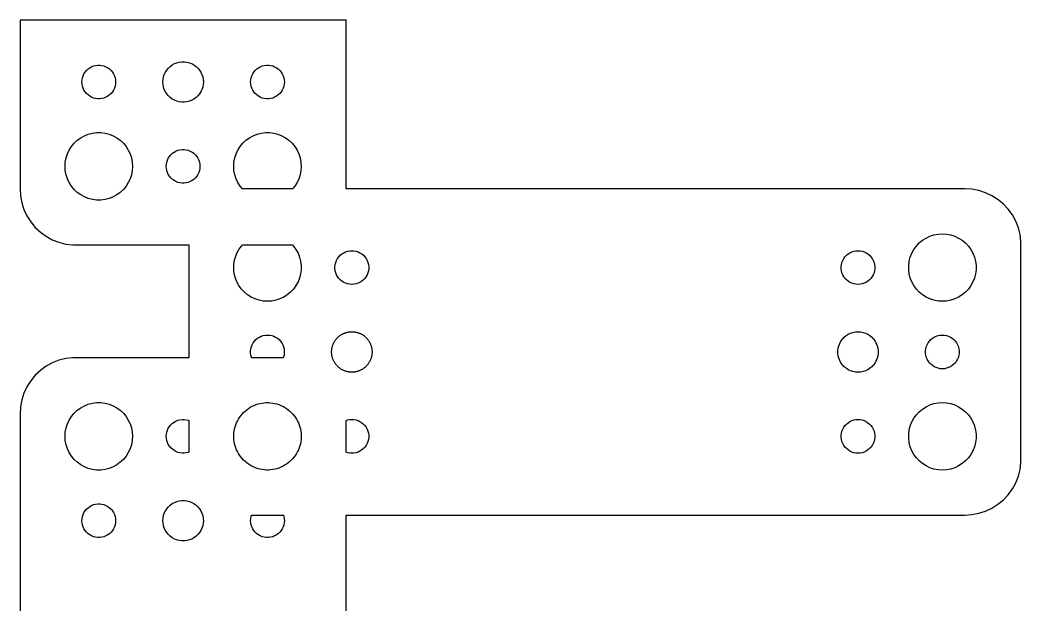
# Model space of a CAD drawing. Header units: metres. Extents: x -14 to 164, y 154 to 342.
# Drawn here: x 75.5 to 164.5, y 220.5 to 272.5 of the extents above; entities that cross this region are included whole.
import ezdxf

# ---------------------------------------------------------------- set-up
doc = ezdxf.new("R2010")
doc.units = ezdxf.units.M

msp = doc.modelspace()

# ---------------------------------------------------------------- linework, layer by layer
for p, q in [((104.5, 272.506), (75.5, 272.506)), ((75.5, 272.506), (75.5, 257.5)), ((104.5, 257.5), (104.5, 272.506)), ((89.4438, 268.712), (89.6627, 268.768)), ((89.6627, 268.768), (89.887, 268.796)), ((89.887, 268.796), (90.113, 268.796)), ((90.113, 268.796), (90.3373, 268.768)), ((90.3373, 268.768), (90.5562, 268.712)), ((81.1855, 267.723), (81.2865, 267.882)), ((81.2865, 267.882), (81.4065, 268.027)), ((81.4065, 268.027), (81.5439, 268.156)), ((81.5439, 268.156), (81.6963, 268.266)), ((81.6963, 268.266), (81.8613, 268.357)), ((81.8613, 268.357), (82.0365, 268.427)), ((82.0365, 268.427), (82.2189, 268.473)), ((82.2189, 268.473), (82.4058, 268.497)), ((82.4058, 268.497), (82.5942, 268.497)), ((82.5942, 268.497), (82.7811, 268.473)), ((82.7811, 268.473), (82.9635, 268.427)), ((82.9635, 268.427), (83.1387, 268.357)), ((83.1387, 268.357), (83.3037, 268.266)), ((83.3037, 268.266), (83.4561, 268.156)), ((83.4561, 268.156), (83.5934, 268.027)), ((83.5934, 268.027), (83.7135, 267.882)), ((83.7135, 267.882), (83.8145, 267.723)), ((88.3264, 267.663), (88.4226, 267.867)), ((88.4226, 267.867), (88.5438, 268.058)), ((88.5438, 268.058), (88.6879, 268.232)), ((88.6879, 268.232), (88.8526, 268.387)), ((88.8526, 268.387), (89.0355, 268.52)), ((89.0355, 268.52), (89.2336, 268.629)), ((89.2336, 268.629), (89.4438, 268.712)), ((90.5562, 268.712), (90.7664, 268.629)), ((90.7664, 268.629), (90.9645, 268.52)), ((90.9645, 268.52), (91.1474, 268.387)), ((91.1474, 268.387), (91.3121, 268.232)), ((91.3121, 268.232), (91.4562, 268.058)), ((91.4562, 268.058), (91.5773, 267.867)), ((91.5773, 267.867), (91.6736, 267.663)), ((96.1855, 267.723), (96.2865, 267.882)), ((96.2865, 267.882), (96.4065, 268.027)), ((96.4065, 268.027), (96.5439, 268.156)), ((96.5439, 268.156), (96.6963, 268.266)), ((96.6963, 268.266), (96.8613, 268.357)), ((96.8613, 268.357), (97.0365, 268.427)), ((97.0365, 268.427), (97.2189, 268.473)), ((97.2189, 268.473), (97.4058, 268.497)), ((97.4058, 268.497), (97.5942, 268.497)), ((97.5942, 268.497), (97.7811, 268.473)), ((97.7811, 268.473), (97.9635, 268.427)), ((97.9635, 268.427), (98.1387, 268.357)), ((98.1387, 268.357), (98.3037, 268.266)), ((98.3037, 268.266), (98.4561, 268.156)), ((98.4561, 268.156), (98.5934, 268.027)), ((98.5934, 268.027), (98.7135, 267.882)), ((98.7135, 267.882), (98.8145, 267.723)), ((81, 267), (81.0118, 267.188)), ((81.0118, 266.812), (81, 267)), ((81.0118, 267.188), (81.0471, 267.373)), ((81.0471, 267.373), (81.1053, 267.552)), ((81.1053, 267.552), (81.1855, 267.723)), ((83.8145, 267.723), (83.8947, 267.552)), ((83.8947, 267.552), (83.9529, 267.373)), ((83.9529, 267.373), (83.9882, 267.188)), ((83.9882, 267.188), (84, 267)), ((84, 267), (83.9882, 266.812)), ((88.2, 267), (88.2142, 267.226)), ((88.2142, 266.774), (88.2, 267)), ((88.2142, 267.226), (88.2565, 267.448)), ((88.2565, 267.448), (88.3264, 267.663)), ((91.6736, 267.663), (91.7434, 267.448)), ((91.7434, 267.448), (91.7858, 267.226)), ((91.7858, 267.226), (91.8, 267)), ((91.8, 267), (91.7858, 266.774)), ((96, 267), (96.0118, 267.188)), ((96.0118, 266.812), (96, 267)), ((96.0118, 267.188), (96.0471, 267.373)), ((96.0471, 267.373), (96.1053, 267.552)), ((96.1053, 267.552), (96.1855, 267.723)), ((98.8145, 267.723), (98.8947, 267.552)), ((98.8947, 267.552), (98.9529, 267.373)), ((98.9529, 267.373), (98.9882, 267.188)), ((98.9882, 267.188), (99, 267)), ((99, 267), (98.9882, 266.812)), ((81.0471, 266.627), (81.0118, 266.812)), ((81.1053, 266.448), (81.0471, 266.627)), ((81.1855, 266.277), (81.1053, 266.448)), ((81.2865, 266.118), (81.1855, 266.277)), ((81.4065, 265.973), (81.2865, 266.118)), ((83.7135, 266.118), (83.5934, 265.973)), ((83.8145, 266.277), (83.7135, 266.118)), ((83.8947, 266.448), (83.8145, 266.277)), ((83.9529, 266.627), (83.8947, 266.448)), ((83.9882, 266.812), (83.9529, 266.627)), ((88.2565, 266.552), (88.2142, 266.774)), ((88.3264, 266.337), (88.2565, 266.552)), ((88.4226, 266.133), (88.3264, 266.337)), ((88.5438, 265.942), (88.4226, 266.133)), ((91.5773, 266.133), (91.4562, 265.942)), ((91.6736, 266.337), (91.5773, 266.133)), ((91.7434, 266.552), (91.6736, 266.337)), ((91.7858, 266.774), (91.7434, 266.552)), ((96.0471, 266.627), (96.0118, 266.812)), ((96.1053, 266.448), (96.0471, 266.627)), ((96.1855, 266.277), (96.1053, 266.448)), ((96.2865, 266.118), (96.1855, 266.277)), ((96.4065, 265.973), (96.2865, 266.118)), ((98.7135, 266.118), (98.5934, 265.973)), ((98.8145, 266.277), (98.7135, 266.118)), ((98.8947, 266.448), (98.8145, 266.277)), ((98.9529, 266.627), (98.8947, 266.448)), ((98.9882, 266.812), (98.9529, 266.627)), ((81.5439, 265.844), (81.4065, 265.973)), ((81.6963, 265.734), (81.5439, 265.844)), ((81.8613, 265.643), (81.6963, 265.734)), ((82.0365, 265.573), (81.8613, 265.643)), ((82.2189, 265.527), (82.0365, 265.573)), ((82.4058, 265.503), (82.2189, 265.527)), ((82.5942, 265.503), (82.4058, 265.503)), ((82.7811, 265.527), (82.5942, 265.503)), ((82.9635, 265.573), (82.7811, 265.527)), ((83.1387, 265.643), (82.9635, 265.573)), ((83.3037, 265.734), (83.1387, 265.643)), ((83.4561, 265.844), (83.3037, 265.734)), ((83.5934, 265.973), (83.4561, 265.844)), ((88.6879, 265.768), (88.5438, 265.942)), ((88.8526, 265.613), (88.6879, 265.768)), ((89.0355, 265.48), (88.8526, 265.613)), ((89.2336, 265.371), (89.0355, 265.48)), ((89.4438, 265.288), (89.2336, 265.371)), ((89.6627, 265.232), (89.4438, 265.288)), ((89.887, 265.204), (89.6627, 265.232)), ((90.113, 265.204), (89.887, 265.204)), ((90.3373, 265.232), (90.113, 265.204)), ((90.5562, 265.288), (90.3373, 265.232)), ((90.7664, 265.371), (90.5562, 265.288)), ((90.9645, 265.48), (90.7664, 265.371)), ((91.1474, 265.613), (90.9645, 265.48)), ((91.3121, 265.768), (91.1474, 265.613)), ((91.4562, 265.942), (91.3121, 265.768)), ((96.5439, 265.844), (96.4065, 265.973)), ((96.6963, 265.734), (96.5439, 265.844)), ((96.8613, 265.643), (96.6963, 265.734)), ((97.0365, 265.573), (96.8613, 265.643)), ((97.2189, 265.527), (97.0365, 265.573)), ((97.4058, 265.503), (97.2189, 265.527)), ((97.5942, 265.503), (97.4058, 265.503)), ((97.7811, 265.527), (97.5942, 265.503)), ((97.9635, 265.573), (97.7811, 265.527)), ((98.1387, 265.643), (97.9635, 265.573)), ((98.3037, 265.734), (98.1387, 265.643)), ((98.4561, 265.844), (98.3037, 265.734)), ((98.5934, 265.973), (98.4561, 265.844)), ((80.3131, 261.554), (80.5877, 261.812)), ((80.5877, 261.812), (80.8925, 262.033)), ((80.8925, 262.033), (81.2227, 262.214)), ((81.2227, 262.214), (81.573, 262.353)), ((81.573, 262.353), (81.9379, 262.447)), ((81.9379, 262.447), (82.3116, 262.494)), ((82.3116, 262.494), (82.6884, 262.494)), ((82.6884, 262.494), (83.0621, 262.447)), ((83.0621, 262.447), (83.427, 262.353)), ((83.427, 262.353), (83.7773, 262.214)), ((83.7773, 262.214), (84.1075, 262.033)), ((84.1075, 262.033), (84.4123, 261.812)), ((84.4123, 261.812), (84.6869, 261.554)), ((95.3131, 261.554), (95.5877, 261.812)), ((95.5877, 261.812), (95.8925, 262.033)), ((95.8925, 262.033), (96.2227, 262.214)), ((96.2227, 262.214), (96.573, 262.353)), ((96.573, 262.353), (96.9379, 262.447)), ((96.9379, 262.447), (97.3116, 262.494)), ((97.3116, 262.494), (97.6884, 262.494)), ((97.6884, 262.494), (98.0621, 262.447)), ((98.0621, 262.447), (98.427, 262.353)), ((98.427, 262.353), (98.7773, 262.214)), ((98.7773, 262.214), (99.1075, 262.033)), ((99.1075, 262.033), (99.4123, 261.812)), ((99.4123, 261.812), (99.6869, 261.554)), ((79.7107, 260.604), (79.8711, 260.945)), ((79.8711, 260.945), (80.073, 261.263)), ((80.073, 261.263), (80.3131, 261.554)), ((84.6869, 261.554), (84.927, 261.263)), ((84.927, 261.263), (85.1289, 260.945)), ((85.1289, 260.945), (85.2893, 260.604)), ((89.0439, 260.656), (89.1963, 260.766)), ((89.1963, 260.766), (89.3613, 260.857)), ((89.3613, 260.857), (89.5365, 260.927)), ((89.5365, 260.927), (89.7189, 260.973)), ((89.7189, 260.973), (89.9058, 260.997)), ((89.9058, 260.997), (90.0942, 260.997)), ((90.0942, 260.997), (90.2811, 260.973)), ((90.2811, 260.973), (90.4635, 260.927)), ((90.4635, 260.927), (90.6387, 260.857)), ((90.6387, 260.857), (90.8037, 260.766)), ((90.8037, 260.766), (90.9561, 260.656)), ((94.7107, 260.604), (94.8711, 260.945)), ((94.8711, 260.945), (95.073, 261.263)), ((95.073, 261.263), (95.3131, 261.554)), ((99.6869, 261.554), (99.927, 261.263)), ((99.927, 261.263), (100.129, 260.945)), ((100.129, 260.945), (100.289, 260.604)), ((79.5, 259.5), (79.5237, 259.876)), ((79.5237, 259.876), (79.5943, 260.246)), ((79.5943, 260.246), (79.7107, 260.604)), ((85.2893, 260.604), (85.4057, 260.246)), ((85.4057, 260.246), (85.4763, 259.876)), ((85.4763, 259.876), (85.5, 259.5)), ((88.5118, 259.688), (88.5471, 259.873)), ((88.5471, 259.873), (88.6053, 260.052)), ((88.6053, 260.052), (88.6855, 260.223)), ((88.6855, 260.223), (88.7865, 260.382)), ((88.7865, 260.382), (88.9065, 260.527)), ((88.9065, 260.527), (89.0439, 260.656)), ((90.9561, 260.656), (91.0934, 260.527)), ((91.0934, 260.527), (91.2135, 260.382)), ((91.2135, 260.382), (91.3145, 260.223)), ((91.3145, 260.223), (91.3947, 260.052)), ((91.3947, 260.052), (91.4529, 259.873)), ((91.4529, 259.873), (91.4882, 259.688)), ((94.5, 259.5), (94.5237, 259.876)), ((94.5237, 259.876), (94.5943, 260.246)), ((94.5943, 260.246), (94.7107, 260.604)), ((100.289, 260.604), (100.406, 260.246)), ((100.406, 260.246), (100.476, 259.876)), ((100.476, 259.876), (100.5, 259.5)), ((79.5237, 259.124), (79.5, 259.5)), ((79.5943, 258.754), (79.5237, 259.124)), ((85.4763, 259.124), (85.4057, 258.754)), ((85.5, 259.5), (85.4763, 259.124)), ((88.5, 259.5), (88.5118, 259.688)), ((88.5118, 259.312), (88.5, 259.5)), ((88.5471, 259.127), (88.5118, 259.312)), ((88.6053, 258.948), (88.5471, 259.127)), ((91.4529, 259.127), (91.3947, 258.948)), ((91.4882, 259.312), (91.4529, 259.127)), ((91.4882, 259.688), (91.5, 259.5)), ((91.5, 259.5), (91.4882, 259.312)), ((94.5237, 259.124), (94.5, 259.5)), ((94.5943, 258.754), (94.5237, 259.124)), ((100.476, 259.124), (100.406, 258.754)), ((100.5, 259.5), (100.476, 259.124)), ((79.7107, 258.396), (79.5943, 258.754)), ((79.8711, 258.055), (79.7107, 258.396)), ((85.2893, 258.396), (85.1289, 258.055)), ((85.4057, 258.754), (85.2893, 258.396)), ((88.6855, 258.777), (88.6053, 258.948)), ((88.7865, 258.618), (88.6855, 258.777)), ((88.9065, 258.473), (88.7865, 258.618)), ((89.0439, 258.344), (88.9065, 258.473)), ((89.1963, 258.234), (89.0439, 258.344)), ((89.3613, 258.143), (89.1963, 258.234)), ((89.5365, 258.073), (89.3613, 258.143)), ((89.7189, 258.027), (89.5365, 258.073)), ((90.4635, 258.073), (90.2811, 258.027)), ((90.6387, 258.143), (90.4635, 258.073)), ((90.8037, 258.234), (90.6387, 258.143)), ((90.9561, 258.344), (90.8037, 258.234)), ((91.0934, 258.473), (90.9561, 258.344)), ((91.2135, 258.618), (91.0934, 258.473)), ((91.3145, 258.777), (91.2135, 258.618)), ((91.3947, 258.948), (91.3145, 258.777)), ((94.7107, 258.396), (94.5943, 258.754)), ((94.8711, 258.055), (94.7107, 258.396)), ((100.289, 258.396), (100.129, 258.055)), ((100.406, 258.754), (100.289, 258.396)), ((75.5, 257.5), (75.5394, 256.873)), ((80.073, 257.737), (79.8711, 258.055)), ((80.3131, 257.446), (80.073, 257.737)), ((80.5877, 257.188), (80.3131, 257.446)), ((80.8925, 256.967), (80.5877, 257.188)), ((84.4123, 257.188), (84.1075, 256.967)), ((84.6869, 257.446), (84.4123, 257.188)), ((84.927, 257.737), (84.6869, 257.446)), ((85.1289, 258.055), (84.927, 257.737)), ((89.9058, 258.003), (89.7189, 258.027)), ((90.0942, 258.003), (89.9058, 258.003)), ((90.2811, 258.027), (90.0942, 258.003)), ((95.073, 257.737), (94.8711, 258.055)), ((95.2802, 257.486), (95.073, 257.737)), ((95.5, 257.5), (95.2802, 257.486)), ((99.7313, 257.5), (95.5, 257.5)), ((99.927, 257.737), (99.7313, 257.5)), ((100.129, 258.055), (99.927, 257.737)), ((159.5, 257.5), (104.5, 257.5)), ((160.127, 257.461), (159.5, 257.5)), ((160.743, 257.343), (160.127, 257.461)), ((161.341, 257.149), (160.743, 257.343)), ((75.5394, 256.873), (75.6571, 256.257)), ((81.2227, 256.786), (80.8925, 256.967)), ((81.573, 256.647), (81.2227, 256.786)), ((81.9379, 256.553), (81.573, 256.647)), ((82.3116, 256.506), (81.9379, 256.553)), ((82.6884, 256.506), (82.3116, 256.506)), ((83.0621, 256.553), (82.6884, 256.506)), ((83.427, 256.647), (83.0621, 256.553)), ((83.7773, 256.786), (83.427, 256.647)), ((84.1075, 256.967), (83.7773, 256.786)), ((161.909, 256.882), (161.341, 257.149)), ((162.439, 256.545), (161.909, 256.882)), ((162.923, 256.145), (162.439, 256.545)), ((75.6571, 256.257), (75.8511, 255.659)), ((75.8511, 255.659), (76.1185, 255.091)), ((163.353, 255.687), (162.923, 256.145)), ((163.722, 255.179), (163.353, 255.687)), ((76.1185, 255.091), (76.4549, 254.561)), ((76.4549, 254.561), (76.8551, 254.077)), ((164.024, 254.629), (163.722, 255.179)), ((164.255, 254.045), (164.024, 254.629)), ((76.8551, 254.077), (77.3129, 253.647)), ((77.3129, 253.647), (77.8209, 253.278)), ((164.411, 253.437), (164.255, 254.045)), ((77.8209, 253.278), (78.3711, 252.976)), ((78.3711, 252.976), (78.9549, 252.745)), ((78.9549, 252.745), (79.5631, 252.589)), ((155.446, 252.687), (155.737, 252.927)), ((155.737, 252.927), (156.055, 253.129)), ((156.055, 253.129), (156.396, 253.289)), ((156.396, 253.289), (156.754, 253.406)), ((156.754, 253.406), (157.124, 253.476)), ((157.124, 253.476), (157.5, 253.5)), ((157.5, 253.5), (157.876, 253.476)), ((157.876, 253.476), (158.246, 253.406)), ((158.246, 253.406), (158.604, 253.289)), ((158.604, 253.289), (158.945, 253.129)), ((158.945, 253.129), (159.263, 252.927)), ((159.263, 252.927), (159.554, 252.687)), ((164.49, 252.814), (164.411, 253.437)), ((164.49, 233.186), (164.49, 252.814)), ((79.5631, 252.589), (80.1861, 252.51)), ((80.1861, 252.51), (90.5099, 252.51)), ((90.5099, 252.51), (90.5099, 242.49)), ((94.7855, 251.777), (94.967, 252.107)), ((94.967, 252.107), (95.1885, 252.412)), ((95.1885, 252.412), (95.2801, 252.51)), ((95.2801, 252.51), (99.7199, 252.51)), ((99.7199, 252.51), (99.8115, 252.412)), ((99.8115, 252.412), (100.033, 252.107)), ((100.033, 252.107), (100.214, 251.777)), ((104.277, 251.814), (104.448, 251.895)), ((104.448, 251.895), (104.627, 251.953)), ((104.627, 251.953), (104.812, 251.988)), ((104.812, 251.988), (105, 252)), ((105, 252), (105.188, 251.988)), ((105.188, 251.988), (105.373, 251.953)), ((105.373, 251.953), (105.552, 251.895)), ((105.552, 251.895), (105.723, 251.814)), ((149.277, 251.814), (149.448, 251.895)), ((149.448, 251.895), (149.627, 251.953)), ((149.627, 251.953), (149.812, 251.988)), ((149.812, 251.988), (150, 252)), ((150, 252), (150.188, 251.988)), ((150.188, 251.988), (150.373, 251.953)), ((150.373, 251.953), (150.552, 251.895)), ((150.552, 251.895), (150.723, 251.814)), ((154.786, 251.777), (154.967, 252.107)), ((154.967, 252.107), (155.188, 252.412)), ((155.188, 252.412), (155.446, 252.687)), ((159.554, 252.687), (159.812, 252.412)), ((159.812, 252.412), (160.033, 252.107)), ((160.033, 252.107), (160.214, 251.777)), ((94.5059, 250.688), (94.5531, 251.062)), ((94.5531, 251.062), (94.6468, 251.427)), ((94.6468, 251.427), (94.7855, 251.777)), ((100.214, 251.777), (100.353, 251.427)), ((100.353, 251.427), (100.447, 251.062)), ((100.447, 251.062), (100.494, 250.688)), ((103.527, 250.781), (103.573, 250.964)), ((103.573, 250.964), (103.643, 251.139)), ((103.643, 251.139), (103.734, 251.304)), ((103.734, 251.304), (103.844, 251.456)), ((103.844, 251.456), (103.973, 251.593)), ((103.973, 251.593), (104.118, 251.714)), ((104.118, 251.714), (104.277, 251.814)), ((105.723, 251.814), (105.882, 251.714)), ((105.882, 251.714), (106.027, 251.593)), ((106.027, 251.593), (106.156, 251.456)), ((106.156, 251.456), (106.266, 251.304)), ((106.266, 251.304), (106.357, 251.139)), ((106.357, 251.139), (106.427, 250.964)), ((106.427, 250.964), (106.473, 250.781)), ((148.527, 250.781), (148.573, 250.964)), ((148.573, 250.964), (148.643, 251.139)), ((148.643, 251.139), (148.734, 251.304)), ((148.734, 251.304), (148.844, 251.456)), ((148.844, 251.456), (148.973, 251.593)), ((148.973, 251.593), (149.118, 251.714)), ((149.118, 251.714), (149.277, 251.814)), ((150.723, 251.814), (150.882, 251.714)), ((150.882, 251.714), (151.027, 251.593)), ((151.027, 251.593), (151.156, 251.456)), ((151.156, 251.456), (151.266, 251.304)), ((151.266, 251.304), (151.357, 251.139)), ((151.357, 251.139), (151.427, 250.964)), ((151.427, 250.964), (151.473, 250.781)), ((154.506, 250.688), (154.553, 251.062)), ((154.553, 251.062), (154.647, 251.427)), ((154.647, 251.427), (154.786, 251.777)), ((160.214, 251.777), (160.353, 251.427)), ((160.353, 251.427), (160.447, 251.062)), ((160.447, 251.062), (160.494, 250.688)), ((94.5059, 250.312), (94.5059, 250.688)), ((94.5531, 249.938), (94.5059, 250.312)), ((100.494, 250.312), (100.447, 249.938)), ((100.494, 250.688), (100.494, 250.312)), ((103.503, 250.594), (103.527, 250.781)), ((103.503, 250.406), (103.503, 250.594)), ((103.527, 250.219), (103.503, 250.406)), ((103.573, 250.036), (103.527, 250.219)), ((106.473, 250.219), (106.427, 250.036)), ((106.473, 250.781), (106.497, 250.594)), ((106.497, 250.406), (106.473, 250.219)), ((106.497, 250.594), (106.497, 250.406)), ((148.503, 250.594), (148.527, 250.781)), ((148.503, 250.406), (148.503, 250.594)), ((148.527, 250.219), (148.503, 250.406)), ((148.573, 250.036), (148.527, 250.219)), ((151.473, 250.219), (151.427, 250.036)), ((151.473, 250.781), (151.497, 250.594)), ((151.497, 250.406), (151.473, 250.219)), ((151.497, 250.594), (151.497, 250.406)), ((154.506, 250.312), (154.506, 250.688)), ((154.553, 249.938), (154.506, 250.312)), ((160.494, 250.312), (160.447, 249.938)), ((160.494, 250.688), (160.494, 250.312)), ((94.6468, 249.573), (94.5531, 249.938)), ((94.7855, 249.223), (94.6468, 249.573)), ((94.967, 248.893), (94.7855, 249.223)), ((100.214, 249.223), (100.033, 248.893)), ((100.353, 249.573), (100.214, 249.223)), ((100.447, 249.938), (100.353, 249.573)), ((103.643, 249.861), (103.573, 250.036)), ((103.734, 249.696), (103.643, 249.861)), ((103.844, 249.544), (103.734, 249.696)), ((103.973, 249.407), (103.844, 249.544)), ((104.118, 249.286), (103.973, 249.407)), ((104.277, 249.186), (104.118, 249.286)), ((104.448, 249.105), (104.277, 249.186)), ((105.723, 249.186), (105.552, 249.105)), ((105.882, 249.286), (105.723, 249.186)), ((106.027, 249.407), (105.882, 249.286)), ((106.156, 249.544), (106.027, 249.407)), ((106.266, 249.696), (106.156, 249.544)), ((106.357, 249.861), (106.266, 249.696)), ((106.427, 250.036), (106.357, 249.861)), ((148.643, 249.861), (148.573, 250.036)), ((148.734, 249.696), (148.643, 249.861)), ((148.844, 249.544), (148.734, 249.696)), ((148.973, 249.407), (148.844, 249.544)), ((149.118, 249.286), (148.973, 249.407)), ((149.277, 249.186), (149.118, 249.286)), ((149.448, 249.105), (149.277, 249.186)), ((150.723, 249.186), (150.552, 249.105)), ((150.882, 249.286), (150.723, 249.186)), ((151.027, 249.407), (150.882, 249.286)), ((151.156, 249.544), (151.027, 249.407)), ((151.266, 249.696), (151.156, 249.544)), ((151.357, 249.861), (151.266, 249.696)), ((151.427, 250.036), (151.357, 249.861)), ((154.647, 249.573), (154.553, 249.938)), ((154.786, 249.223), (154.647, 249.573)), ((154.967, 248.893), (154.786, 249.223)), ((160.214, 249.223), (160.033, 248.893)), ((160.353, 249.573), (160.214, 249.223)), ((160.447, 249.938), (160.353, 249.573)), ((95.1885, 248.588), (94.967, 248.893)), ((95.4464, 248.313), (95.1885, 248.588)), ((95.7366, 248.073), (95.4464, 248.313)), ((99.5536, 248.313), (99.2634, 248.073)), ((99.8115, 248.588), (99.5536, 248.313)), ((100.033, 248.893), (99.8115, 248.588)), ((104.627, 249.047), (104.448, 249.105)), ((104.812, 249.012), (104.627, 249.047)), ((105, 249), (104.812, 249.012)), ((105.188, 249.012), (105, 249)), ((105.373, 249.047), (105.188, 249.012)), ((105.552, 249.105), (105.373, 249.047)), ((149.627, 249.047), (149.448, 249.105)), ((149.812, 249.012), (149.627, 249.047)), ((150, 249), (149.812, 249.012)), ((150.188, 249.012), (150, 249)), ((150.373, 249.047), (150.188, 249.012)), ((150.552, 249.105), (150.373, 249.047)), ((155.188, 248.588), (154.967, 248.893)), ((155.446, 248.313), (155.188, 248.588)), ((155.737, 248.073), (155.446, 248.313)), ((159.554, 248.313), (159.263, 248.073)), ((159.812, 248.588), (159.554, 248.313)), ((160.033, 248.893), (159.812, 248.588)), ((96.0547, 247.871), (95.7366, 248.073)), ((96.3956, 247.711), (96.0547, 247.871)), ((96.7539, 247.594), (96.3956, 247.711)), ((97.124, 247.524), (96.7539, 247.594)), ((97.5, 247.5), (97.124, 247.524)), ((97.876, 247.524), (97.5, 247.5)), ((98.2461, 247.594), (97.876, 247.524)), ((98.6044, 247.711), (98.2461, 247.594)), ((98.9453, 247.871), (98.6044, 247.711)), ((99.2634, 248.073), (98.9453, 247.871)), ((156.055, 247.871), (155.737, 248.073)), ((156.396, 247.711), (156.055, 247.871)), ((156.754, 247.594), (156.396, 247.711)), ((157.124, 247.524), (156.754, 247.594)), ((157.5, 247.5), (157.124, 247.524)), ((157.876, 247.524), (157.5, 247.5)), ((158.246, 247.594), (157.876, 247.524)), ((158.604, 247.711), (158.246, 247.594)), ((158.945, 247.871), (158.604, 247.711)), ((159.263, 248.073), (158.945, 247.871)), ((104.444, 244.712), (104.499, 244.726)), ((104.499, 244.726), (104.552, 244.743)), ((104.552, 244.743), (104.608, 244.754)), ((104.608, 244.754), (104.663, 244.768)), ((104.663, 244.768), (104.719, 244.775)), ((104.719, 244.775), (104.774, 244.786)), ((104.774, 244.786), (104.831, 244.789)), ((104.831, 244.789), (104.887, 244.796)), ((104.887, 244.796), (104.944, 244.796)), ((104.944, 244.796), (105, 244.8)), ((105, 244.8), (105.056, 244.796)), ((105.056, 244.796), (105.113, 244.796)), ((105.113, 244.796), (105.169, 244.789)), ((105.169, 244.789), (105.226, 244.786)), ((105.226, 244.786), (105.281, 244.775)), ((105.281, 244.775), (105.337, 244.768)), ((105.337, 244.768), (105.392, 244.754)), ((105.392, 244.754), (105.448, 244.743)), ((105.448, 244.743), (105.501, 244.726)), ((105.501, 244.726), (105.556, 244.712)), ((149.337, 244.674), (149.552, 244.743)), ((149.552, 244.743), (149.774, 244.786)), ((149.774, 244.786), (150, 244.8)), ((150, 244.8), (150.226, 244.786)), ((150.226, 244.786), (150.448, 244.743)), ((150.448, 244.743), (150.663, 244.674)), ((96.2335, 243.804), (96.3442, 243.956)), ((96.3442, 243.956), (96.4732, 244.093)), ((96.4732, 244.093), (96.6183, 244.214)), ((96.6183, 244.214), (96.7774, 244.314)), ((96.7774, 244.314), (96.9478, 244.395)), ((96.9478, 244.395), (97.127, 244.453)), ((97.127, 244.453), (97.312, 244.488)), ((97.312, 244.488), (97.5, 244.5)), ((97.5, 244.5), (97.688, 244.488)), ((97.688, 244.488), (97.873, 244.453)), ((97.873, 244.453), (98.0522, 244.395)), ((98.0522, 244.395), (98.2226, 244.314)), ((98.2226, 244.314), (98.3817, 244.214)), ((98.3817, 244.214), (98.5268, 244.093)), ((98.5268, 244.093), (98.6558, 243.956)), ((98.6558, 243.956), (98.7665, 243.804)), ((103.399, 243.816), (103.423, 243.867)), ((103.423, 243.867), (103.453, 243.915)), ((103.453, 243.915), (103.48, 243.964)), ((103.48, 243.964), (103.513, 244.01)), ((103.513, 244.01), (103.544, 244.058)), ((103.544, 244.058), (103.58, 244.102)), ((103.58, 244.102), (103.613, 244.147)), ((103.613, 244.147), (103.652, 244.189)), ((103.652, 244.189), (103.688, 244.232)), ((103.688, 244.232), (103.729, 244.271)), ((103.729, 244.271), (103.768, 244.312)), ((103.768, 244.312), (103.811, 244.348)), ((103.811, 244.348), (103.853, 244.387)), ((103.853, 244.387), (103.898, 244.42)), ((103.898, 244.42), (103.942, 244.456)), ((103.942, 244.456), (103.99, 244.487)), ((103.99, 244.487), (104.036, 244.52)), ((104.036, 244.52), (104.085, 244.547)), ((104.085, 244.547), (104.133, 244.577)), ((104.133, 244.577), (104.184, 244.601)), ((104.184, 244.601), (104.234, 244.629)), ((104.234, 244.629), (104.286, 244.65)), ((104.286, 244.65), (104.337, 244.674)), ((104.337, 244.674), (104.391, 244.691)), ((104.391, 244.691), (104.444, 244.712)), ((105.556, 244.712), (105.609, 244.691)), ((105.609, 244.691), (105.663, 244.674)), ((105.663, 244.674), (105.714, 244.65)), ((105.714, 244.65), (105.766, 244.629)), ((105.766, 244.629), (105.816, 244.601)), ((105.816, 244.601), (105.867, 244.577)), ((105.867, 244.577), (105.915, 244.547)), ((105.915, 244.547), (105.964, 244.52)), ((105.964, 244.52), (106.01, 244.487)), ((106.01, 244.487), (106.058, 244.456)), ((106.058, 244.456), (106.102, 244.42)), ((106.102, 244.42), (106.147, 244.387)), ((106.147, 244.387), (106.189, 244.348)), ((106.189, 244.348), (106.232, 244.312)), ((106.232, 244.312), (106.271, 244.271)), ((106.271, 244.271), (106.312, 244.232)), ((106.312, 244.232), (106.348, 244.189)), ((106.348, 244.189), (106.387, 244.147)), ((106.387, 244.147), (106.42, 244.102)), ((106.42, 244.102), (106.456, 244.058)), ((106.456, 244.058), (106.487, 244.01)), ((106.487, 244.01), (106.52, 243.964)), ((106.52, 243.964), (106.547, 243.915)), ((106.547, 243.915), (106.577, 243.867)), ((106.577, 243.867), (106.601, 243.816)), ((148.371, 243.766), (148.48, 243.964)), ((148.48, 243.964), (148.613, 244.147)), ((148.613, 244.147), (148.768, 244.312)), ((148.768, 244.312), (148.942, 244.456)), ((148.942, 244.456), (149.133, 244.577)), ((149.133, 244.577), (149.337, 244.674)), ((150.663, 244.674), (150.867, 244.577)), ((150.867, 244.577), (151.058, 244.456)), ((151.058, 244.456), (151.232, 244.312)), ((151.232, 244.312), (151.387, 244.147)), ((151.387, 244.147), (151.52, 243.964)), ((151.52, 243.964), (151.629, 243.766)), ((156.234, 243.804), (156.344, 243.956)), ((156.344, 243.956), (156.473, 244.093)), ((156.473, 244.093), (156.618, 244.214)), ((156.618, 244.214), (156.777, 244.314)), ((156.777, 244.314), (156.948, 244.395)), ((156.948, 244.395), (157.127, 244.453)), ((157.127, 244.453), (157.312, 244.488)), ((157.312, 244.488), (157.5, 244.5)), ((157.5, 244.5), (157.688, 244.488)), ((157.688, 244.488), (157.873, 244.453)), ((157.873, 244.453), (158.052, 244.395)), ((158.052, 244.395), (158.223, 244.314)), ((158.223, 244.314), (158.382, 244.214)), ((158.382, 244.214), (158.527, 244.093)), ((158.527, 244.093), (158.656, 243.956)), ((158.656, 243.956), (158.766, 243.804)), ((96.003, 243.094), (96.0266, 243.281)), ((96.003, 242.906), (96.003, 243.094)), ((96.0266, 243.281), (96.0734, 243.464)), ((96.0734, 243.464), (96.1428, 243.639)), ((96.1428, 243.639), (96.2335, 243.804)), ((98.7665, 243.804), (98.8572, 243.639)), ((98.8572, 243.639), (98.9266, 243.464)), ((98.9266, 243.464), (98.9734, 243.281)), ((98.9734, 243.281), (98.997, 243.094)), ((98.997, 243.094), (98.997, 242.906)), ((103.2, 243), (103.204, 243.056)), ((103.204, 242.944), (103.2, 243)), ((103.204, 243.113), (103.211, 243.169)), ((103.204, 243.056), (103.204, 243.113)), ((103.204, 242.887), (103.204, 242.944)), ((103.211, 243.169), (103.214, 243.226)), ((103.214, 243.226), (103.225, 243.281)), ((103.225, 243.281), (103.232, 243.337)), ((103.232, 243.337), (103.246, 243.392)), ((103.246, 243.392), (103.257, 243.448)), ((103.257, 243.448), (103.274, 243.501)), ((103.274, 243.501), (103.288, 243.556)), ((103.288, 243.556), (103.309, 243.609)), ((103.309, 243.609), (103.326, 243.663)), ((103.326, 243.663), (103.35, 243.714)), ((103.35, 243.714), (103.371, 243.766)), ((103.371, 243.766), (103.399, 243.816)), ((106.601, 243.816), (106.629, 243.766)), ((106.629, 243.766), (106.65, 243.714)), ((106.65, 243.714), (106.674, 243.663)), ((106.674, 243.663), (106.691, 243.609)), ((106.691, 243.609), (106.712, 243.556)), ((106.712, 243.556), (106.726, 243.501)), ((106.726, 243.501), (106.743, 243.448)), ((106.743, 243.448), (106.754, 243.392)), ((106.754, 243.392), (106.768, 243.337)), ((106.768, 243.337), (106.775, 243.281)), ((106.775, 243.281), (106.786, 243.226)), ((106.786, 243.226), (106.789, 243.169)), ((106.789, 243.169), (106.796, 243.113)), ((106.796, 243.113), (106.796, 243.056)), ((106.796, 243.056), (106.8, 243)), ((106.8, 243), (106.796, 242.944)), ((106.796, 242.944), (106.796, 242.887)), ((148.204, 243.113), (148.232, 243.337)), ((148.204, 242.887), (148.204, 243.113)), ((148.232, 243.337), (148.288, 243.556)), ((148.288, 243.556), (148.371, 243.766)), ((151.629, 243.766), (151.712, 243.556)), ((151.712, 243.556), (151.768, 243.337)), ((151.768, 243.337), (151.796, 243.113)), ((151.796, 243.113), (151.796, 242.887)), ((156.003, 243.094), (156.027, 243.281)), ((156.003, 242.906), (156.003, 243.094)), ((156.027, 243.281), (156.073, 243.464)), ((156.073, 243.464), (156.143, 243.639)), ((156.143, 243.639), (156.234, 243.804)), ((158.766, 243.804), (158.857, 243.639)), ((158.857, 243.639), (158.927, 243.464)), ((158.927, 243.464), (158.973, 243.281)), ((158.973, 243.281), (158.997, 243.094)), ((158.997, 243.094), (158.997, 242.906)), ((78.9549, 242.255), (78.3711, 242.024)), ((79.5631, 242.411), (78.9549, 242.255)), ((80.1861, 242.49), (79.5631, 242.411)), ((90.5099, 242.49), (80.1861, 242.49)), ((96.0266, 242.719), (96.003, 242.906)), ((96.0734, 242.536), (96.0266, 242.719)), ((96.0918, 242.49), (96.0734, 242.536)), ((98.9082, 242.49), (96.0918, 242.49)), ((98.9266, 242.536), (98.9082, 242.49)), ((98.9734, 242.719), (98.9266, 242.536)), ((98.997, 242.906), (98.9734, 242.719)), ((103.211, 242.831), (103.204, 242.887)), ((103.214, 242.774), (103.211, 242.831)), ((103.225, 242.719), (103.214, 242.774)), ((103.232, 242.663), (103.225, 242.719)), ((103.246, 242.608), (103.232, 242.663)), ((103.257, 242.552), (103.246, 242.608)), ((103.274, 242.499), (103.257, 242.552)), ((103.288, 242.444), (103.274, 242.499)), ((103.309, 242.391), (103.288, 242.444)), ((103.326, 242.337), (103.309, 242.391)), ((103.35, 242.286), (103.326, 242.337)), ((103.371, 242.234), (103.35, 242.286)), ((103.399, 242.184), (103.371, 242.234)), ((103.423, 242.133), (103.399, 242.184)), ((103.453, 242.085), (103.423, 242.133)), ((103.48, 242.036), (103.453, 242.085)), ((106.547, 242.085), (106.52, 242.036)), ((106.577, 242.133), (106.547, 242.085)), ((106.601, 242.184), (106.577, 242.133)), ((106.629, 242.234), (106.601, 242.184)), ((106.65, 242.286), (106.629, 242.234)), ((106.674, 242.337), (106.65, 242.286)), ((106.691, 242.391), (106.674, 242.337)), ((106.712, 242.444), (106.691, 242.391)), ((106.726, 242.499), (106.712, 242.444)), ((106.743, 242.552), (106.726, 242.499)), ((106.754, 242.608), (106.743, 242.552)), ((106.768, 242.663), (106.754, 242.608)), ((106.775, 242.719), (106.768, 242.663)), ((106.786, 242.774), (106.775, 242.719)), ((106.789, 242.831), (106.786, 242.774)), ((106.796, 242.887), (106.789, 242.831)), ((148.232, 242.663), (148.204, 242.887)), ((148.288, 242.444), (148.232, 242.663)), ((148.371, 242.234), (148.288, 242.444)), ((148.48, 242.036), (148.371, 242.234)), ((151.629, 242.234), (151.52, 242.036)), ((151.712, 242.444), (151.629, 242.234)), ((151.768, 242.663), (151.712, 242.444)), ((151.796, 242.887), (151.768, 242.663)), ((156.027, 242.719), (156.003, 242.906)), ((156.073, 242.536), (156.027, 242.719)), ((156.143, 242.361), (156.073, 242.536)), ((156.234, 242.196), (156.143, 242.361)), ((156.344, 242.044), (156.234, 242.196)), ((158.766, 242.196), (158.656, 242.044)), ((158.857, 242.361), (158.766, 242.196)), ((158.927, 242.536), (158.857, 242.361)), ((158.973, 242.719), (158.927, 242.536)), ((158.997, 242.906), (158.973, 242.719)), ((77.3129, 241.353), (76.8551, 240.923)), ((77.8209, 241.722), (77.3129, 241.353)), ((78.3711, 242.024), (77.8209, 241.722)), ((103.513, 241.99), (103.48, 242.036)), ((103.544, 241.942), (103.513, 241.99)), ((103.58, 241.898), (103.544, 241.942)), ((103.613, 241.853), (103.58, 241.898)), ((103.652, 241.811), (103.613, 241.853)), ((103.688, 241.768), (103.652, 241.811)), ((103.729, 241.729), (103.688, 241.768)), ((103.768, 241.688), (103.729, 241.729)), ((103.811, 241.652), (103.768, 241.688)), ((103.853, 241.613), (103.811, 241.652)), ((103.898, 241.58), (103.853, 241.613)), ((103.942, 241.544), (103.898, 241.58)), ((103.99, 241.513), (103.942, 241.544)), ((104.036, 241.48), (103.99, 241.513)), ((104.085, 241.453), (104.036, 241.48)), ((104.133, 241.423), (104.085, 241.453)), ((104.184, 241.399), (104.133, 241.423)), ((104.234, 241.371), (104.184, 241.399)), ((104.286, 241.35), (104.234, 241.371)), ((104.337, 241.326), (104.286, 241.35)), ((104.391, 241.309), (104.337, 241.326)), ((104.444, 241.288), (104.391, 241.309)), ((104.499, 241.274), (104.444, 241.288)), ((104.552, 241.257), (104.499, 241.274)), ((104.608, 241.246), (104.552, 241.257)), ((104.663, 241.232), (104.608, 241.246)), ((104.719, 241.225), (104.663, 241.232)), ((104.774, 241.214), (104.719, 241.225)), ((104.831, 241.211), (104.774, 241.214)), ((104.887, 241.204), (104.831, 241.211)), ((104.944, 241.204), (104.887, 241.204)), ((105, 241.2), (104.944, 241.204)), ((105.056, 241.204), (105, 241.2)), ((105.113, 241.204), (105.056, 241.204)), ((105.169, 241.211), (105.113, 241.204)), ((105.226, 241.214), (105.169, 241.211)), ((105.281, 241.225), (105.226, 241.214)), ((105.337, 241.232), (105.281, 241.225)), ((105.392, 241.246), (105.337, 241.232)), ((105.448, 241.257), (105.392, 241.246)), ((105.501, 241.274), (105.448, 241.257)), ((105.556, 241.288), (105.501, 241.274)), ((105.609, 241.309), (105.556, 241.288)), ((105.663, 241.326), (105.609, 241.309)), ((105.714, 241.35), (105.663, 241.326)), ((105.766, 241.371), (105.714, 241.35)), ((105.816, 241.399), (105.766, 241.371)), ((105.867, 241.423), (105.816, 241.399)), ((105.915, 241.453), (105.867, 241.423)), ((105.964, 241.48), (105.915, 241.453)), ((106.01, 241.513), (105.964, 241.48)), ((106.058, 241.544), (106.01, 241.513)), ((106.102, 241.58), (106.058, 241.544)), ((106.147, 241.613), (106.102, 241.58)), ((106.189, 241.652), (106.147, 241.613)), ((106.232, 241.688), (106.189, 241.652)), ((106.271, 241.729), (106.232, 241.688)), ((106.312, 241.768), (106.271, 241.729)), ((106.348, 241.811), (106.312, 241.768)), ((106.387, 241.853), (106.348, 241.811)), ((106.42, 241.898), (106.387, 241.853)), ((106.456, 241.942), (106.42, 241.898)), ((106.487, 241.99), (106.456, 241.942)), ((106.52, 242.036), (106.487, 241.99)), ((148.613, 241.853), (148.48, 242.036)), ((148.768, 241.688), (148.613, 241.853)), ((148.942, 241.544), (148.768, 241.688)), ((149.133, 241.423), (148.942, 241.544)), ((149.337, 241.326), (149.133, 241.423)), ((149.552, 241.257), (149.337, 241.326)), ((149.774, 241.214), (149.552, 241.257)), ((150, 241.2), (149.774, 241.214)), ((150.226, 241.214), (150, 241.2)), ((150.448, 241.257), (150.226, 241.214)), ((150.663, 241.326), (150.448, 241.257)), ((150.867, 241.423), (150.663, 241.326)), ((151.058, 241.544), (150.867, 241.423)), ((151.232, 241.688), (151.058, 241.544)), ((151.387, 241.853), (151.232, 241.688)), ((151.52, 242.036), (151.387, 241.853)), ((156.473, 241.907), (156.344, 242.044)), ((156.618, 241.786), (156.473, 241.907)), ((156.777, 241.686), (156.618, 241.786)), ((156.948, 241.605), (156.777, 241.686)), ((157.127, 241.547), (156.948, 241.605)), ((157.312, 241.512), (157.127, 241.547)), ((157.5, 241.5), (157.312, 241.512)), ((157.688, 241.512), (157.5, 241.5)), ((157.873, 241.547), (157.688, 241.512)), ((158.052, 241.605), (157.873, 241.547)), ((158.223, 241.686), (158.052, 241.605)), ((158.382, 241.786), (158.223, 241.686)), ((158.527, 241.907), (158.382, 241.786)), ((158.656, 242.044), (158.527, 241.907)), ((76.4549, 240.439), (76.1185, 239.909)), ((76.8551, 240.923), (76.4549, 240.439)), ((76.1185, 239.909), (75.8511, 239.341)), ((75.6571, 238.743), (75.5394, 238.127)), ((75.8511, 239.341), (75.6571, 238.743)), ((81.9379, 238.447), (82.3116, 238.494)), ((82.3116, 238.494), (82.6884, 238.494)), ((82.6884, 238.494), (83.0621, 238.447)), ((97.2181, 238.482), (97.4059, 238.494)), ((97.4059, 238.494), (97.5941, 238.494)), ((97.5941, 238.494), (97.7819, 238.482)), ((157.124, 238.476), (157.5, 238.5)), ((157.5, 238.5), (157.876, 238.476)), ((75.5394, 238.127), (75.5, 237.5)), ((80.3131, 237.554), (80.5877, 237.812)), ((80.5877, 237.812), (80.8925, 238.033)), ((80.8925, 238.033), (81.2227, 238.214)), ((81.2227, 238.214), (81.573, 238.353)), ((81.573, 238.353), (81.9379, 238.447)), ((83.0621, 238.447), (83.427, 238.353)), ((83.427, 238.353), (83.7773, 238.214)), ((83.7773, 238.214), (84.1075, 238.033)), ((84.1075, 238.033), (84.4123, 237.812)), ((84.4123, 237.812), (84.6869, 237.554)), ((95.253, 237.481), (95.3818, 237.618)), ((95.3818, 237.618), (95.519, 237.747)), ((95.519, 237.747), (95.664, 237.867)), ((95.664, 237.867), (95.8163, 237.978)), ((95.8163, 237.978), (95.9751, 238.078)), ((95.9751, 238.078), (96.1401, 238.169)), ((96.1401, 238.169), (96.3103, 238.249)), ((96.3103, 238.249), (96.4853, 238.318)), ((96.4853, 238.318), (96.6643, 238.377)), ((96.6643, 238.377), (96.8465, 238.423)), ((96.8465, 238.423), (97.0314, 238.459)), ((97.0314, 238.459), (97.2181, 238.482)), ((97.7819, 238.482), (97.9686, 238.459)), ((97.9686, 238.459), (98.1534, 238.423)), ((98.1534, 238.423), (98.3357, 238.377)), ((98.3357, 238.377), (98.5147, 238.318)), ((98.5147, 238.318), (98.6897, 238.249)), ((98.6897, 238.249), (98.8599, 238.169)), ((98.8599, 238.169), (99.0249, 238.078)), ((99.0249, 238.078), (99.1837, 237.978)), ((99.1837, 237.978), (99.336, 237.867)), ((99.336, 237.867), (99.481, 237.747)), ((99.481, 237.747), (99.6182, 237.618)), ((99.6182, 237.618), (99.747, 237.481)), ((155.188, 237.412), (155.446, 237.687)), ((155.446, 237.687), (155.737, 237.927)), ((155.737, 237.927), (156.055, 238.129)), ((156.055, 238.129), (156.396, 238.289)), ((156.396, 238.289), (156.754, 238.406)), ((156.754, 238.406), (157.124, 238.476)), ((157.876, 238.476), (158.246, 238.406)), ((158.246, 238.406), (158.604, 238.289)), ((158.604, 238.289), (158.945, 238.129)), ((158.945, 238.129), (159.263, 237.927)), ((159.263, 237.927), (159.554, 237.687)), ((159.554, 237.687), (159.812, 237.412)), ((75.5, 237.5), (75.5, 173.5)), ((79.7107, 236.604), (79.8711, 236.945)), ((79.8711, 236.945), (80.073, 237.263)), ((80.073, 237.263), (80.3131, 237.554)), ((84.6869, 237.554), (84.927, 237.263)), ((84.927, 237.263), (85.1289, 236.945)), ((85.1289, 236.945), (85.2893, 236.604)), ((89.0439, 236.656), (89.1963, 236.766)), ((89.1963, 236.766), (89.3613, 236.857)), ((89.3613, 236.857), (89.5365, 236.927)), ((89.5365, 236.927), (89.7189, 236.973)), ((89.7189, 236.973), (89.9058, 236.997)), ((89.9058, 236.997), (90.0942, 236.997)), ((90.0942, 236.997), (90.2811, 236.973)), ((90.2811, 236.973), (90.4635, 236.927)), ((90.4635, 236.927), (90.5099, 236.908)), ((90.5099, 236.908), (90.5099, 234.092)), ((94.7508, 236.69), (94.8309, 236.86)), ((94.8309, 236.86), (94.9216, 237.025)), ((94.9216, 237.025), (95.0224, 237.184)), ((95.0224, 237.184), (95.133, 237.336)), ((95.133, 237.336), (95.253, 237.481)), ((99.747, 237.481), (99.867, 237.336)), ((99.867, 237.336), (99.9776, 237.184)), ((99.9776, 237.184), (100.078, 237.025)), ((100.078, 237.025), (100.169, 236.86)), ((100.169, 236.86), (100.249, 236.69)), ((104.5, 236.912), (104.627, 236.953)), ((104.5, 234.088), (104.5, 236.912)), ((104.627, 236.953), (104.812, 236.988)), ((104.812, 236.988), (105, 237)), ((105, 237), (105.188, 236.988)), ((105.188, 236.988), (105.373, 236.953)), ((105.373, 236.953), (105.552, 236.895)), ((105.552, 236.895), (105.723, 236.814)), ((105.723, 236.814), (105.882, 236.714)), ((105.882, 236.714), (106.027, 236.593)), ((148.973, 236.593), (149.118, 236.714)), ((149.118, 236.714), (149.277, 236.814)), ((149.277, 236.814), (149.448, 236.895)), ((149.448, 236.895), (149.627, 236.953)), ((149.627, 236.953), (149.812, 236.988)), ((149.812, 236.988), (150, 237)), ((150, 237), (150.188, 236.988)), ((150.188, 236.988), (150.373, 236.953)), ((150.373, 236.953), (150.552, 236.895)), ((150.552, 236.895), (150.723, 236.814)), ((150.723, 236.814), (150.882, 236.714)), ((150.882, 236.714), (151.027, 236.593)), ((154.647, 236.427), (154.786, 236.777)), ((154.786, 236.777), (154.967, 237.107)), ((154.967, 237.107), (155.188, 237.412)), ((159.812, 237.412), (160.033, 237.107)), ((160.033, 237.107), (160.214, 236.777)), ((160.214, 236.777), (160.353, 236.427)), ((79.5, 235.5), (79.5237, 235.876)), ((79.5237, 235.876), (79.5943, 236.246)), ((79.5943, 236.246), (79.7107, 236.604)), ((85.2893, 236.604), (85.4057, 236.246)), ((85.4057, 236.246), (85.4763, 235.876)), ((85.4763, 235.876), (85.5, 235.5)), ((88.5118, 235.688), (88.5471, 235.873)), ((88.5471, 235.873), (88.6053, 236.052)), ((88.6053, 236.052), (88.6855, 236.223)), ((88.6855, 236.223), (88.7865, 236.382)), ((88.7865, 236.382), (88.9065, 236.527)), ((88.9065, 236.527), (89.0439, 236.656)), ((94.5177, 235.782), (94.5413, 235.969)), ((94.5413, 235.969), (94.5766, 236.153)), ((94.5766, 236.153), (94.6234, 236.336)), ((94.6234, 236.336), (94.6815, 236.515)), ((94.6815, 236.515), (94.7508, 236.69)), ((100.249, 236.69), (100.318, 236.515)), ((100.318, 236.515), (100.377, 236.336)), ((100.377, 236.336), (100.423, 236.153)), ((100.423, 236.153), (100.459, 235.969)), ((100.459, 235.969), (100.482, 235.782)), ((106.027, 236.593), (106.156, 236.456)), ((106.156, 236.456), (106.266, 236.304)), ((106.266, 236.304), (106.357, 236.139)), ((106.357, 236.139), (106.427, 235.964)), ((106.427, 235.964), (106.473, 235.781)), ((148.527, 235.781), (148.573, 235.964)), ((148.573, 235.964), (148.643, 236.139)), ((148.643, 236.139), (148.734, 236.304)), ((148.734, 236.304), (148.844, 236.456)), ((148.844, 236.456), (148.973, 236.593)), ((151.027, 236.593), (151.156, 236.456)), ((151.156, 236.456), (151.266, 236.304)), ((151.266, 236.304), (151.357, 236.139)), ((151.357, 236.139), (151.427, 235.964)), ((151.427, 235.964), (151.473, 235.781)), ((154.506, 235.688), (154.553, 236.062)), ((154.553, 236.062), (154.647, 236.427)), ((160.353, 236.427), (160.447, 236.062)), ((160.447, 236.062), (160.494, 235.688)), ((79.5237, 235.124), (79.5, 235.5)), ((79.5943, 234.754), (79.5237, 235.124)), ((85.4763, 235.124), (85.4057, 234.754)), ((85.5, 235.5), (85.4763, 235.124)), ((88.5, 235.5), (88.5118, 235.688)), ((88.5118, 235.312), (88.5, 235.5)), ((88.5471, 235.127), (88.5118, 235.312)), ((88.6053, 234.948), (88.5471, 235.127)), ((88.6855, 234.777), (88.6053, 234.948)), ((94.5059, 235.594), (94.5177, 235.782)), ((94.5059, 235.406), (94.5059, 235.594)), ((94.5177, 235.218), (94.5059, 235.406)), ((94.5413, 235.031), (94.5177, 235.218)), ((94.5766, 234.847), (94.5413, 235.031)), ((100.459, 235.031), (100.423, 234.847)), ((100.482, 235.218), (100.459, 235.031)), ((100.482, 235.782), (100.494, 235.594)), ((100.494, 235.406), (100.482, 235.218)), ((100.494, 235.594), (100.494, 235.406)), ((106.427, 235.036), (106.357, 234.861)), ((106.473, 235.219), (106.427, 235.036)), ((106.473, 235.781), (106.497, 235.594)), ((106.497, 235.406), (106.473, 235.219)), ((106.497, 235.594), (106.497, 235.406)), ((148.503, 235.594), (148.527, 235.781)), ((148.503, 235.406), (148.503, 235.594)), ((148.527, 235.219), (148.503, 235.406)), ((148.573, 235.036), (148.527, 235.219)), ((148.643, 234.861), (148.573, 235.036)), ((151.427, 235.036), (151.357, 234.861)), ((151.473, 235.219), (151.427, 235.036)), ((151.473, 235.781), (151.497, 235.594)), ((151.497, 235.406), (151.473, 235.219)), ((151.497, 235.594), (151.497, 235.406)), ((154.506, 235.312), (154.506, 235.688)), ((154.553, 234.938), (154.506, 235.312)), ((154.647, 234.573), (154.553, 234.938)), ((160.447, 234.938), (160.353, 234.573)), ((160.494, 235.312), (160.447, 234.938)), ((160.494, 235.688), (160.494, 235.312)), ((79.7107, 234.396), (79.5943, 234.754)), ((79.8711, 234.055), (79.7107, 234.396)), ((80.073, 233.737), (79.8711, 234.055)), ((85.1289, 234.055), (84.927, 233.737)), ((85.2893, 234.396), (85.1289, 234.055)), ((85.4057, 234.754), (85.2893, 234.396)), ((88.7865, 234.618), (88.6855, 234.777)), ((88.9065, 234.473), (88.7865, 234.618)), ((89.0439, 234.344), (88.9065, 234.473)), ((89.1963, 234.234), (89.0439, 234.344)), ((89.3613, 234.143), (89.1963, 234.234)), ((89.5365, 234.073), (89.3613, 234.143)), ((89.7189, 234.027), (89.5365, 234.073)), ((90.4635, 234.073), (90.2811, 234.027)), ((90.5099, 234.092), (90.4635, 234.073)), ((94.6234, 234.664), (94.5766, 234.847)), ((94.6815, 234.485), (94.6234, 234.664)), ((94.7508, 234.31), (94.6815, 234.485)), ((94.8309, 234.14), (94.7508, 234.31)), ((94.9216, 233.975), (94.8309, 234.14)), ((100.169, 234.14), (100.078, 233.975)), ((100.249, 234.31), (100.169, 234.14)), ((100.318, 234.485), (100.249, 234.31)), ((100.377, 234.664), (100.318, 234.485)), ((100.423, 234.847), (100.377, 234.664)), ((104.627, 234.047), (104.5, 234.088)), ((104.812, 234.012), (104.627, 234.047)), ((105.373, 234.047), (105.188, 234.012)), ((105.552, 234.105), (105.373, 234.047)), ((105.723, 234.186), (105.552, 234.105)), ((105.882, 234.286), (105.723, 234.186)), ((106.027, 234.407), (105.882, 234.286)), ((106.156, 234.544), (106.027, 234.407)), ((106.266, 234.696), (106.156, 234.544)), ((106.357, 234.861), (106.266, 234.696)), ((148.734, 234.696), (148.643, 234.861)), ((148.844, 234.544), (148.734, 234.696)), ((148.973, 234.407), (148.844, 234.544)), ((149.118, 234.286), (148.973, 234.407)), ((149.277, 234.186), (149.118, 234.286)), ((149.448, 234.105), (149.277, 234.186)), ((149.627, 234.047), (149.448, 234.105)), ((149.812, 234.012), (149.627, 234.047)), ((150.373, 234.047), (150.188, 234.012)), ((150.552, 234.105), (150.373, 234.047)), ((150.723, 234.186), (150.552, 234.105)), ((150.882, 234.286), (150.723, 234.186)), ((151.027, 234.407), (150.882, 234.286)), ((151.156, 234.544), (151.027, 234.407)), ((151.266, 234.696), (151.156, 234.544)), ((151.357, 234.861), (151.266, 234.696)), ((154.786, 234.223), (154.647, 234.573)), ((154.967, 233.893), (154.786, 234.223)), ((160.214, 234.223), (160.033, 233.893)), ((160.353, 234.573), (160.214, 234.223)), ((80.3131, 233.446), (80.073, 233.737)), ((80.5877, 233.188), (80.3131, 233.446)), ((80.8925, 232.967), (80.5877, 233.188)), ((84.4123, 233.188), (84.1075, 232.967)), ((84.6869, 233.446), (84.4123, 233.188)), ((84.927, 233.737), (84.6869, 233.446)), ((89.9058, 234.003), (89.7189, 234.027)), ((90.0942, 234.003), (89.9058, 234.003)), ((90.2811, 234.027), (90.0942, 234.003)), ((95.0224, 233.816), (94.9216, 233.975)), ((95.1331, 233.664), (95.0224, 233.816)), ((95.253, 233.519), (95.1331, 233.664)), ((95.3818, 233.382), (95.253, 233.519)), ((95.519, 233.253), (95.3818, 233.382)), ((95.664, 233.133), (95.519, 233.253)), ((99.481, 233.253), (99.336, 233.133)), ((99.6182, 233.382), (99.481, 233.253)), ((99.747, 233.519), (99.6182, 233.382)), ((99.867, 233.664), (99.747, 233.519)), ((99.9776, 233.816), (99.867, 233.664)), ((100.078, 233.975), (99.9776, 233.816)), ((105, 234), (104.812, 234.012)), ((105.188, 234.012), (105, 234)), ((150, 234), (149.812, 234.012)), ((150.188, 234.012), (150, 234)), ((155.188, 233.588), (154.967, 233.893)), ((155.446, 233.313), (155.188, 233.588)), ((155.737, 233.073), (155.446, 233.313)), ((159.554, 233.313), (159.263, 233.073)), ((159.812, 233.588), (159.554, 233.313)), ((160.033, 233.893), (159.812, 233.588)), ((164.411, 232.563), (164.49, 233.186)), ((81.2227, 232.786), (80.8925, 232.967)), ((81.573, 232.647), (81.2227, 232.786)), ((81.9379, 232.553), (81.573, 232.647)), ((82.3116, 232.506), (81.9379, 232.553)), ((82.6884, 232.506), (82.3116, 232.506)), ((83.0621, 232.553), (82.6884, 232.506)), ((83.427, 232.647), (83.0621, 232.553)), ((83.7773, 232.786), (83.427, 232.647)), ((84.1075, 232.967), (83.7773, 232.786)), ((95.8162, 233.022), (95.664, 233.133)), ((95.9751, 232.922), (95.8162, 233.022)), ((96.14, 232.831), (95.9751, 232.922)), ((96.3103, 232.751), (96.14, 232.831)), ((96.4853, 232.682), (96.3103, 232.751)), ((96.6643, 232.623), (96.4853, 232.682)), ((96.8465, 232.577), (96.6643, 232.623)), ((97.0314, 232.541), (96.8465, 232.577)), ((97.2181, 232.518), (97.0314, 232.541)), ((97.4059, 232.506), (97.2181, 232.518)), ((97.5941, 232.506), (97.4059, 232.506)), ((97.7819, 232.518), (97.5941, 232.506)), ((97.9686, 232.541), (97.7819, 232.518)), ((98.1535, 232.577), (97.9686, 232.541)), ((98.3357, 232.623), (98.1535, 232.577)), ((98.5147, 232.682), (98.3357, 232.623)), ((98.6897, 232.751), (98.5147, 232.682)), ((98.86, 232.831), (98.6897, 232.751)), ((99.0249, 232.922), (98.86, 232.831)), ((99.1837, 233.022), (99.0249, 232.922)), ((99.336, 233.133), (99.1837, 233.022)), ((156.055, 232.871), (155.737, 233.073)), ((156.396, 232.711), (156.055, 232.871)), ((156.754, 232.594), (156.396, 232.711)), ((157.124, 232.524), (156.754, 232.594)), ((157.5, 232.5), (157.124, 232.524)), ((157.876, 232.524), (157.5, 232.5)), ((158.246, 232.594), (157.876, 232.524)), ((158.604, 232.711), (158.246, 232.594)), ((158.945, 232.871), (158.604, 232.711)), ((159.263, 233.073), (158.945, 232.871)), ((164.255, 231.955), (164.411, 232.563)), ((164.024, 231.371), (164.255, 231.955)), ((163.353, 230.313), (163.722, 230.821)), ((163.722, 230.821), (164.024, 231.371)), ((89.0355, 229.52), (89.2336, 229.629)), ((89.2336, 229.629), (89.4438, 229.712)), ((89.4438, 229.712), (89.6627, 229.768)), ((89.6627, 229.768), (89.887, 229.796)), ((89.887, 229.796), (90.113, 229.796)), ((90.113, 229.796), (90.3373, 229.768)), ((90.3373, 229.768), (90.5562, 229.712)), ((90.5562, 229.712), (90.7664, 229.629)), ((90.7664, 229.629), (90.9645, 229.52)), ((162.439, 229.455), (162.923, 229.855)), ((162.923, 229.855), (163.353, 230.313)), ((81.1053, 228.552), (81.1855, 228.723)), ((81.1855, 228.723), (81.2865, 228.882)), ((81.2865, 228.882), (81.4065, 229.027)), ((81.4065, 229.027), (81.5439, 229.156)), ((81.5439, 229.156), (81.6963, 229.266)), ((81.6963, 229.266), (81.8613, 229.357)), ((81.8613, 229.357), (82.0365, 229.427)), ((82.0365, 229.427), (82.2189, 229.473)), ((82.2189, 229.473), (82.4058, 229.497)), ((82.4058, 229.497), (82.5942, 229.497)), ((82.5942, 229.497), (82.7811, 229.473)), ((82.7811, 229.473), (82.9635, 229.427)), ((82.9635, 229.427), (83.1387, 229.357)), ((83.1387, 229.357), (83.3037, 229.266)), ((83.3037, 229.266), (83.4561, 229.156)), ((83.4561, 229.156), (83.5934, 229.027)), ((83.5934, 229.027), (83.7135, 228.882)), ((83.7135, 228.882), (83.8145, 228.723)), ((83.8145, 228.723), (83.8947, 228.552)), ((88.3264, 228.663), (88.4226, 228.867)), ((88.4226, 228.867), (88.5438, 229.058)), ((88.5438, 229.058), (88.6879, 229.232)), ((88.6879, 229.232), (88.8526, 229.387)), ((88.8526, 229.387), (89.0355, 229.52)), ((90.9645, 229.52), (91.1474, 229.387)), ((91.1474, 229.387), (91.3121, 229.232)), ((91.3121, 229.232), (91.4562, 229.058)), ((91.4562, 229.058), (91.5773, 228.867)), ((91.5773, 228.867), (91.6736, 228.663)), ((160.743, 228.657), (161.341, 228.851)), ((161.341, 228.851), (161.909, 229.118)), ((161.909, 229.118), (162.439, 229.455)), ((81, 228), (81.0118, 228.188)), ((81.0118, 227.812), (81, 228)), ((81.0118, 228.188), (81.0471, 228.373)), ((81.0471, 228.373), (81.1053, 228.552)), ((83.8947, 228.552), (83.9529, 228.373)), ((83.9529, 228.373), (83.9882, 228.188)), ((83.9882, 228.188), (84, 228)), ((84, 228), (83.9882, 227.812)), ((88.2, 228), (88.2142, 228.226)), ((88.2142, 227.774), (88.2, 228)), ((88.2142, 228.226), (88.2565, 228.448)), ((88.2565, 228.448), (88.3264, 228.663)), ((91.6736, 228.663), (91.7434, 228.448)), ((91.7434, 228.448), (91.7858, 228.226)), ((91.7858, 228.226), (91.8, 228)), ((91.8, 228), (91.7858, 227.774)), ((96, 228), (96.0118, 228.188)), ((96.0118, 227.812), (96, 228)), ((96.0118, 228.188), (96.0471, 228.373)), ((96.0471, 228.373), (96.0884, 228.5)), ((96.0884, 228.5), (98.9116, 228.5)), ((98.9116, 228.5), (98.9529, 228.373)), ((98.9529, 228.373), (98.9882, 228.188)), ((98.9882, 228.188), (99, 228)), ((99, 228), (98.9882, 227.812)), ((104.5, 173.5), (104.5, 228.5)), ((104.5, 228.5), (159.5, 228.5)), ((159.5, 228.5), (160.127, 228.539)), ((160.127, 228.539), (160.743, 228.657)), ((81.0471, 227.627), (81.0118, 227.812)), ((81.1053, 227.448), (81.0471, 227.627)), ((81.1855, 227.277), (81.1053, 227.448)), ((81.2865, 227.118), (81.1855, 227.277)), ((81.4065, 226.973), (81.2865, 227.118)), ((81.5439, 226.844), (81.4065, 226.973)), ((83.5934, 226.973), (83.4561, 226.844)), ((83.7135, 227.118), (83.5934, 226.973)), ((83.8145, 227.277), (83.7135, 227.118)), ((83.8947, 227.448), (83.8145, 227.277)), ((83.9529, 227.627), (83.8947, 227.448)), ((83.9882, 227.812), (83.9529, 227.627)), ((88.2565, 227.552), (88.2142, 227.774)), ((88.3264, 227.337), (88.2565, 227.552)), ((88.4226, 227.133), (88.3264, 227.337)), ((88.5438, 226.942), (88.4226, 227.133)), ((88.6879, 226.768), (88.5438, 226.942)), ((91.4562, 226.942), (91.3121, 226.768)), ((91.5773, 227.133), (91.4562, 226.942)), ((91.6736, 227.337), (91.5773, 227.133)), ((91.7434, 227.552), (91.6736, 227.337)), ((91.7858, 227.774), (91.7434, 227.552)), ((96.0471, 227.627), (96.0118, 227.812)), ((96.1053, 227.448), (96.0471, 227.627)), ((96.1855, 227.277), (96.1053, 227.448)), ((96.2865, 227.118), (96.1855, 227.277)), ((96.4065, 226.973), (96.2865, 227.118)), ((96.5439, 226.844), (96.4065, 226.973)), ((98.5934, 226.973), (98.4561, 226.844)), ((98.7135, 227.118), (98.5934, 226.973)), ((98.8145, 227.277), (98.7135, 227.118)), ((98.8947, 227.448), (98.8145, 227.277)), ((98.9529, 227.627), (98.8947, 227.448)), ((98.9882, 227.812), (98.9529, 227.627)), ((81.6963, 226.734), (81.5439, 226.844)), ((81.8613, 226.643), (81.6963, 226.734)), ((82.0365, 226.573), (81.8613, 226.643)), ((82.2189, 226.527), (82.0365, 226.573)), ((82.4058, 226.503), (82.2189, 226.527)), ((82.5942, 226.503), (82.4058, 226.503)), ((82.7811, 226.527), (82.5942, 226.503)), ((82.9635, 226.573), (82.7811, 226.527)), ((83.1387, 226.643), (82.9635, 226.573)), ((83.3037, 226.734), (83.1387, 226.643)), ((83.4561, 226.844), (83.3037, 226.734)), ((88.8526, 226.613), (88.6879, 226.768)), ((89.0355, 226.48), (88.8526, 226.613)), ((89.2336, 226.371), (89.0355, 226.48)), ((89.4438, 226.288), (89.2336, 226.371)), ((89.6627, 226.232), (89.4438, 226.288)), ((89.887, 226.204), (89.6627, 226.232)), ((90.113, 226.204), (89.887, 226.204)), ((90.3373, 226.232), (90.113, 226.204)), ((90.5562, 226.288), (90.3373, 226.232)), ((90.7664, 226.371), (90.5562, 226.288)), ((90.9645, 226.48), (90.7664, 226.371)), ((91.1474, 226.613), (90.9645, 226.48)), ((91.3121, 226.768), (91.1474, 226.613)), ((96.6963, 226.734), (96.5439, 226.844)), ((96.8613, 226.643), (96.6963, 226.734)), ((97.0365, 226.573), (96.8613, 226.643)), ((97.2189, 226.527), (97.0365, 226.573)), ((97.4058, 226.503), (97.2189, 226.527)), ((97.5942, 226.503), (97.4058, 226.503)), ((97.7811, 226.527), (97.5942, 226.503)), ((97.9635, 226.573), (97.7811, 226.527)), ((98.1387, 226.643), (97.9635, 226.573)), ((98.3037, 226.734), (98.1387, 226.643)), ((98.4561, 226.844), (98.3037, 226.734))]:
    msp.add_line(p, q)

doc.saveas('drawing.dxf')
